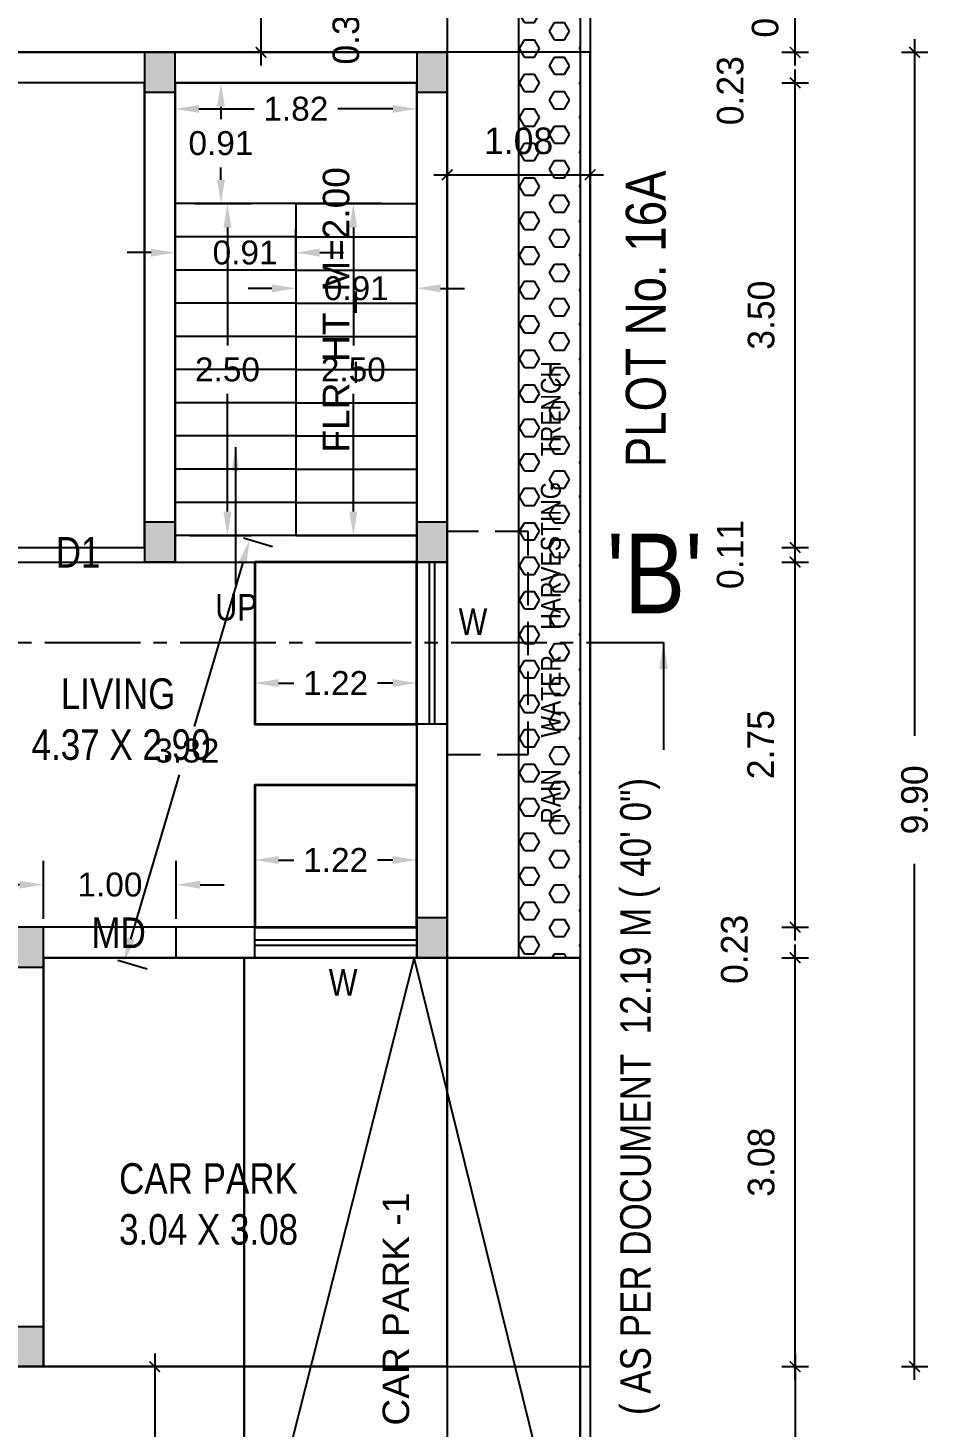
# Model space of a CAD drawing. Header units: metres. Extents: x 165 to 271, y 67 to 122.
# Drawn here: x 173.7 to 180.5, y 88.85 to 99.39 of the extents above; entities that cross this region are included whole.
import ezdxf

# ---------------------------------------------------------------- set-up
doc = ezdxf.new("R2010")
doc.units = ezdxf.units.M
doc.header["$MEASUREMENT"] = 0
for name, pattern in [('ACAD_ISO02W100', [15, 12, -3]), ('ACAD_ISO04W100', [30, 24, -3, 0, -3]), ('DASHED2', [0.375, 0.25, -0.125])]:
    doc.linetypes.add(name, pattern=pattern)
for name, color, linetype, lineweight in [('AS_AT_SITE', 6, 'Continuous', 0), ('BLK_1_FLR_0_ROOM_2_LIGHT_VENTILATION_1', 1, 'Continuous', 35), ('BLK_1_FLR_0_ROOM_2_LIGHT_VENTILATION_2', 1, 'Continuous', 35), ('BLK_1_FLR_0_STAIR_1_FLIGHT_1', 7, 'Continuous', 0), ('BLK_1_FLR_0_STAIR_1_FLIGHT_2', 7, 'Continuous', 0), ('BLK_1_FLR_0_STAIR_1_LANDING_1', 7, 'Continuous', 0), ('BLK_1_LVL_0_BLDG_FOOT_PRINT', 1, 'Continuous', 5), ('DIST_EXIT', 7, 'Continuous', 0), ('FMB_OR_PLR', 70, 'Continuous', 0), ('SUPER_IMPOSED', 5, 'Continuous', 0)]:
    doc.layers.add(name, color=color, linetype=linetype, lineweight=lineweight)
for name, color, linetype in [('BLK_1_FLR_0_BLT_UP_AREA', 1, 'Continuous'), ('BLK_1_FLR_0_EXIT_WIDTH_DOOR', 2, 'Continuous'), ('BLK_1_FLR_0_REGULAR_ROOM_1', 1, 'Continuous'), ('BLK_1_FLR_0_REGULAR_ROOM_2', 1, 'Continuous'), ('BLK_1_FLR_0_STAIR_1', 1, 'Continuous'), ('BLK_1_FLR_0_UNITFA_1', 234, 'Continuous'), ('BLK_1_LVL_0_FRONT_SETBACK', 2, 'Continuous'), ('BLK_1_LVL_0_REAR_SETBACK', 11, 'Continuous'), ('BLK_1_LVL_0_SIDE_SETBACK2', 102, 'Continuous'), ('CAR_PORCH', 5, 'Continuous'), ('PARKING_SLOT', 30, 'Continuous'), ('PEBBLE BED', 8, 'Continuous'), ('PLOT_BOUNDARY', 70, 'Continuous'), ('RWH', 7, 'Continuous'), ('WATER_TANK_CALCULATION', 150, 'Continuous')]:
    doc.layers.add(name, color=color, linetype=linetype)
doc.styles.add('bala', font='stylu.ttf')
doc.styles.add('PLOT$0$300', font='ARIALN.TTF')
doc.styles.get("Standard").update_dxf_attribs({"font": 'arial.ttf'})
doc.dimstyles.new('bala', dxfattribs={"dimtxt": 0.2, "dimasz": 0.08, "dimexe": 0.1, "dimexo": 0.3, "dimgap": 0.15, "dimtad": 1, "dimzin": 3, "dimdsep": 46, "dimtxsty": 'bala', "dimblk": 'ARCHTICK', "dimcen": 0.09, "dimdle": 0.1, "dimclrd": 256, "dimclre": 256, "dimclrt": 7, "dimadec": 0, "dimazin": 0, "dimtfac": 1, "dimtofl": 0, "dimtmove": 2, "dimatfit": 3, "dimldrblk": 'ARCHTICK', "dimfxl": 1, "dimtolj": 1, "dimtzin": 0, "dimarcsym": 0})
doc.dimstyles.get("Standard").update_dxf_attribs({"dimtxt": 0.18, "dimasz": 0.18, "dimexe": 0.18, "dimexo": 0.0625, "dimgap": 0.09, "dimtad": 0, "dimtih": 1, "dimtoh": 1, "dimzin": 0, "dimdsep": 46, "dimtxsty": 'Standard', "dimcen": 0.09, "dimadec": 0, "dimazin": 0, "dimtfac": 1, "dimtofl": 0, "dimtmove": 0, "dimatfit": 3, "dimfxl": 1, "dimtolj": 1, "dimtzin": 0, "dimarcsym": 0})

# ---------------------------------------------------------------- blocks, each defined once
blk = doc.blocks.new('_ArchTick')
at = {"color": 0, "linetype": 'ByBlock', "const_width": 0.15}
blk.add_lwpolyline([(-0.5, -0.5), (0.5, 0.5)], dxfattribs=at)
blk = doc.blocks.new('*D3')
at = {"lineweight": -2}
for p, q in [((176.753, 98.28), (178.029, 98.28)), ((176.853, 98.28), (176.853, 98.18)), ((177.929, 98.28), (177.929, 98.18))]:
    blk.add_line(p, q, dxfattribs=at)
at = {"layer": 'Defpoints', "color": 0}
for p in [(176.853, 98.345), (177.929, 98.345), (177.929, 98.28)]:
    blk.add_point(p, dxfattribs=at)
at = {"lineweight": -2, "xscale": 0.08, "yscale": 0.08, "zscale": 0.08, "rotation": 180}
blk.add_blockref('_ArchTick', (176.853, 98.28), dxfattribs=at)
at = {"lineweight": -2, "xscale": 0.08, "yscale": 0.08, "zscale": 0.08}
blk.add_blockref('_ArchTick', (177.929, 98.28), dxfattribs=at)
at = {"color": 7, "insert": (177.391, 98.534), "char_height": 0.2, "attachment_point": 5, "style": 'bala'}
blk.add_mtext('\\A1;1.08', dxfattribs=at)
blk = doc.blocks.new('*D4')
at = {"lineweight": -2}
for p, q in [((175.451, 99.102), (175.451, 99.637)), ((175.451, 99.537), (175.551, 99.537)), ((175.451, 99.202), (175.551, 99.202))]:
    blk.add_line(p, q, dxfattribs=at)
at = {"layer": 'Defpoints', "color": 0}
for p in [(175.409, 99.537), (175.451, 99.537), (175.409, 99.202)]:
    blk.add_point(p, dxfattribs=at)
at = {"lineweight": -2, "xscale": 0.08, "yscale": 0.08, "zscale": 0.08}
for p, rotation in [((175.451, 99.537), 90), ((175.451, 99.202), 270)]:
    blk.add_blockref('_ArchTick', p, dxfattribs=dict(at, rotation=rotation))
at = {"color": 7, "insert": (176.091, 99.37), "char_height": 0.2, "attachment_point": 5, "rotation": 90, "style": 'bala'}
blk.add_mtext('\\A1;0.34', dxfattribs=at)
blk = doc.blocks.new('*D6')
at = {"lineweight": -2}
for p, q in [((174.65, 89.402), (174.65, 87.222)), ((174.715, 89.302), (174.55, 89.302)), ((174.715, 87.322), (174.55, 87.322))]:
    blk.add_line(p, q, dxfattribs=at)
at = {"layer": 'Defpoints', "color": 0}
for p in [(175.015, 89.302), (174.65, 87.322), (175.015, 87.322)]:
    blk.add_point(p, dxfattribs=at)
at = {"lineweight": -2, "xscale": 0.08, "yscale": 0.08, "zscale": 0.08}
for p, rotation in [((174.65, 89.302), 90), ((174.65, 87.322), 270)]:
    blk.add_blockref('_ArchTick', p, dxfattribs=dict(at, rotation=rotation))
at = {"color": 7, "insert": (174.396, 88.312), "char_height": 0.2, "attachment_point": 5, "rotation": 90, "style": 'bala'}
blk.add_mtext('\\A1;1.98', dxfattribs=at)
blk = doc.blocks.new('*D34')
at = {"linetype": 'Continuous', "lineweight": -2, "ltscale": 0.05}
for p, q in [((179.473, 89.202), (179.473, 92.482)), ((179.373, 89.302), (179.573, 89.302))]:
    blk.add_line(p, q, dxfattribs=at)
at = {"lineweight": -2, "ltscale": 0.05}
blk.add_line((179.373, 92.382), (179.573, 92.382), dxfattribs=at)
at = {"layer": 'Defpoints', "color": 0, "ltscale": 0.05}
for p in [(177.853, 92.382), (179.473, 92.382), (177.853, 89.302)]:
    blk.add_point(p, dxfattribs=at)
at = {"lineweight": -2, "ltscale": 0.05, "xscale": 0.08, "yscale": 0.08, "zscale": 0.08}
for p, rotation in [((179.473, 92.382), 90), ((179.473, 89.302), 270)]:
    blk.add_blockref('_ArchTick', p, dxfattribs=dict(at, rotation=rotation))
at = {"color": 7, "ltscale": 0.05, "insert": (179.218, 90.842), "char_height": 0.2, "attachment_point": 5, "rotation": 90, "style": 'bala'}
blk.add_mtext('\\A1;3.08', dxfattribs=at)
blk = doc.blocks.new('*D35')
at = {"lineweight": -2, "ltscale": 0.05}
blk.add_line((179.373, 92.612), (179.573, 92.612), dxfattribs=at)
at = {"linetype": 'Continuous', "lineweight": -2, "ltscale": 0.05}
blk.add_line((179.373, 92.382), (179.573, 92.382), dxfattribs=at)
at = {"layer": 'Defpoints', "color": 0, "ltscale": 0.05}
for p in [(177.853, 92.612), (179.473, 92.612), (177.853, 92.382)]:
    blk.add_point(p, dxfattribs=at)
at = {"color": 7, "ltscale": 0.05, "insert": (179.016, 92.445), "char_height": 0.2, "attachment_point": 5, "rotation": 90, "style": 'bala'}
blk.add_mtext('\\A1;0.23', dxfattribs=at)
blk = doc.blocks.new('*D36')
at = {"linetype": 'Continuous', "lineweight": -2, "ltscale": 0.05}
for p, q in [((179.473, 92.512), (179.473, 95.462)), ((179.373, 92.612), (179.573, 92.612))]:
    blk.add_line(p, q, dxfattribs=at)
at = {"lineweight": -2, "ltscale": 0.05}
blk.add_line((179.373, 95.362), (179.573, 95.362), dxfattribs=at)
at = {"layer": 'Defpoints', "color": 0, "ltscale": 0.05}
for p in [(177.853, 95.362), (179.473, 95.362), (177.853, 92.612)]:
    blk.add_point(p, dxfattribs=at)
at = {"lineweight": -2, "ltscale": 0.05, "xscale": 0.08, "yscale": 0.08, "zscale": 0.08}
for p, rotation in [((179.473, 95.362), 90), ((179.473, 92.612), 270)]:
    blk.add_blockref('_ArchTick', p, dxfattribs=dict(at, rotation=rotation))
at = {"color": 7, "ltscale": 0.05, "insert": (179.215, 93.987), "char_height": 0.2, "attachment_point": 5, "rotation": 90, "style": 'bala'}
blk.add_mtext('\\A1;2.75', dxfattribs=at)
blk = doc.blocks.new('*D37')
at = {"linetype": 'Continuous', "lineweight": -2, "ltscale": 0.05}
for p, q in [((179.473, 95.372), (179.473, 99.072)), ((179.373, 95.472), (179.573, 95.472))]:
    blk.add_line(p, q, dxfattribs=at)
at = {"lineweight": -2, "ltscale": 0.05}
blk.add_line((179.373, 98.972), (179.573, 98.972), dxfattribs=at)
at = {"layer": 'Defpoints', "color": 0, "ltscale": 0.05}
for p in [(177.853, 98.972), (179.473, 98.972), (177.853, 95.472)]:
    blk.add_point(p, dxfattribs=at)
at = {"lineweight": -2, "ltscale": 0.05, "xscale": 0.08, "yscale": 0.08, "zscale": 0.08}
for p, rotation in [((179.473, 98.972), 90), ((179.473, 95.472), 270)]:
    blk.add_blockref('_ArchTick', p, dxfattribs=dict(at, rotation=rotation))
at = {"color": 7, "ltscale": 0.05, "insert": (179.218, 97.222), "char_height": 0.2, "attachment_point": 5, "rotation": 90, "style": 'bala'}
blk.add_mtext('\\A1;3.50', dxfattribs=at)
blk = doc.blocks.new('*D38')
at = {"lineweight": -2, "ltscale": 0.05}
blk.add_line((179.373, 99.202), (179.573, 99.202), dxfattribs=at)
at = {"linetype": 'Continuous', "lineweight": -2, "ltscale": 0.05}
blk.add_line((179.373, 98.972), (179.573, 98.972), dxfattribs=at)
at = {"layer": 'Defpoints', "color": 0, "ltscale": 0.05}
for p in [(177.853, 99.202), (179.473, 99.202), (177.853, 98.972)]:
    blk.add_point(p, dxfattribs=at)
at = {"color": 7, "ltscale": 0.05, "insert": (178.985, 98.913), "char_height": 0.2, "attachment_point": 5, "rotation": 90, "style": 'bala'}
blk.add_mtext('\\A1;0.23', dxfattribs=at)
blk = doc.blocks.new('*D39')
at = {"lineweight": -2}
for p, q in [((180.373, 99.302), (180.373, 94.054)), ((180.273, 99.202), (180.473, 99.202)), ((180.373, 89.202), (180.373, 93.089)), ((180.273, 89.302), (180.473, 89.302))]:
    blk.add_line(p, q, dxfattribs=at)
at = {"layer": 'Defpoints', "color": 0}
for p in [(177.853, 99.202), (180.373, 99.202), (177.853, 89.302)]:
    blk.add_point(p, dxfattribs=at)
at = {"lineweight": -2, "xscale": 0.08, "yscale": 0.08, "zscale": 0.08}
for p, rotation in [((180.373, 99.202), 90), ((180.373, 89.302), 270)]:
    blk.add_blockref('_ArchTick', p, dxfattribs=dict(at, rotation=rotation))
at = {"color": 7, "insert": (180.373, 93.571), "char_height": 0.2, "attachment_point": 5, "rotation": 90, "style": 'bala'}
blk.add_mtext('\\A1;9.90', dxfattribs=at)
blk = doc.blocks.new('*D40')
at = {"lineweight": -2, "ltscale": 0.05}
blk.add_line((179.373, 95.472), (179.573, 95.472), dxfattribs=at)
at = {"linetype": 'Continuous', "lineweight": -2, "ltscale": 0.05}
blk.add_line((179.373, 95.362), (179.573, 95.362), dxfattribs=at)
at = {"layer": 'Defpoints', "color": 0, "ltscale": 0.05}
for p in [(177.853, 95.472), (179.473, 95.472), (177.853, 95.362)]:
    blk.add_point(p, dxfattribs=at)
at = {"color": 7, "ltscale": 0.05, "insert": (178.985, 95.419), "char_height": 0.2, "attachment_point": 5, "rotation": 90, "style": 'bala'}
blk.add_mtext('\\A1;0.11', dxfattribs=at)
blk = doc.blocks.new('W X .23')
for p, q in [((-0.61, -0.23), (-0.61, 0)), ((-0.61, 0), (0.61, 0)), ((0.61, -0.23), (0.61, 0)), ((-0.61, -0.095), (0.61, -0.095)), ((-0.61, -0.135), (0.61, -0.135)), ((-0.61, -0.23), (0.61, -0.23))]:
    blk.add_line(p, q)
blk = doc.blocks.new('*D95')
at = {"lineweight": -2}
for p, q in [((179.473, 99.102), (179.473, 99.612)), ((179.373, 99.512), (179.573, 99.512)), ((179.373, 99.202), (179.573, 99.202))]:
    blk.add_line(p, q, dxfattribs=at)
at = {"layer": 'Defpoints', "color": 0}
for p in [(177.853, 99.512), (179.473, 99.512), (177.853, 99.202)]:
    blk.add_point(p, dxfattribs=at)
at = {"lineweight": -2, "xscale": 0.08, "yscale": 0.08, "zscale": 0.08}
for p, rotation in [((179.473, 99.512), 90), ((179.473, 99.202), 270)]:
    blk.add_blockref('_ArchTick', p, dxfattribs=dict(at, rotation=rotation))
at = {"color": 7, "insert": (179.248, 99.573), "char_height": 0.2, "attachment_point": 5, "rotation": 90, "style": 'bala'}
blk.add_mtext('\\A1;0.31', dxfattribs=at)
blk = doc.blocks.new('*D96')
at = {"lineweight": -2}
for p, q in [((179.473, 89.402), (179.473, 87.222)), ((179.373, 89.302), (179.573, 89.302)), ((179.373, 87.322), (179.573, 87.322))]:
    blk.add_line(p, q, dxfattribs=at)
at = {"layer": 'Defpoints', "color": 0}
for p in [(177.853, 89.302), (177.853, 87.322), (179.473, 87.322)]:
    blk.add_point(p, dxfattribs=at)
at = {"lineweight": -2, "xscale": 0.08, "yscale": 0.08, "zscale": 0.08}
for p, rotation in [((179.473, 89.302), 90), ((179.473, 87.322), 270)]:
    blk.add_blockref('_ArchTick', p, dxfattribs=dict(at, rotation=rotation))
at = {"color": 7, "insert": (179.219, 88.312), "char_height": 0.2, "attachment_point": 5, "rotation": 90, "style": 'bala'}
blk.add_mtext('\\A1;1.98', dxfattribs=at)
blk = doc.blocks.new('*D103')
at = {"layer": 'BLK_1_FLR_0_STAIR_1_LANDING_1', "color": 2, "lineweight": -2}
for p, q in [((175.034, 98.972), (175.329, 98.972)), ((175.149, 98.792), (175.149, 98.699)), ((175.149, 98.242), (175.149, 98.335)), ((176.361, 98.062), (174.969, 98.062))]:
    blk.add_line(p, q, dxfattribs=at)
at = {"layer": 'BLK_1_FLR_0_STAIR_1_LANDING_1', "color": 2}
for points in [[(175.119, 98.792), (175.179, 98.792), (175.149, 98.972)], [(175.119, 98.242), (175.179, 98.242), (175.149, 98.062)]]:
    blk.add_solid(points, dxfattribs=at)
at = {"layer": 'Defpoints', "color": 0}
for p in [(174.971, 98.972), (175.149, 98.972), (176.424, 98.062)]:
    blk.add_point(p, dxfattribs=at)
at = {"layer": 'BLK_1_FLR_0_STAIR_1_LANDING_1', "color": 2, "insert": (175.149, 98.517), "char_height": 0.18, "attachment_point": 5}
blk.add_mtext('\\A1;0.91', dxfattribs=at)
blk = doc.blocks.new('*D101')
at = {"layer": 'BLK_1_FLR_0_STAIR_1_FLIGHT_1', "color": 2, "lineweight": -2}
for p, q in [((174.803, 97.564), (174.803, 97.873)), ((175.713, 97.564), (175.713, 97.873)), ((174.623, 97.693), (174.443, 97.693)), ((175.893, 97.693), (176.073, 97.693))]:
    blk.add_line(p, q, dxfattribs=at)
at = {"layer": 'BLK_1_FLR_0_STAIR_1_FLIGHT_1', "color": 2}
for points in [[(174.623, 97.723), (174.623, 97.663), (174.803, 97.693)], [(175.893, 97.723), (175.893, 97.663), (175.713, 97.693)]]:
    blk.add_solid(points, dxfattribs=at)
at = {"layer": 'Defpoints', "color": 0}
for p in [(174.803, 97.693), (174.803, 97.501), (175.713, 97.501)]:
    blk.add_point(p, dxfattribs=at)
at = {"layer": 'BLK_1_FLR_0_STAIR_1_FLIGHT_1', "color": 2, "insert": (175.331, 97.693), "char_height": 0.18, "attachment_point": 5}
blk.add_mtext('\\A1;0.91', dxfattribs=at)
blk = doc.blocks.new('*D102')
at = {"layer": 'BLK_1_FLR_0_STAIR_1_FLIGHT_1', "color": 1, "lineweight": -2}
for p, q in [((174.951, 98.062), (175.378, 98.062)), ((175.198, 97.882), (175.198, 96.994)), ((175.198, 95.742), (175.198, 96.63)), ((174.914, 95.562), (175.378, 95.562))]:
    blk.add_line(p, q, dxfattribs=at)
at = {"layer": 'BLK_1_FLR_0_STAIR_1_FLIGHT_1', "color": 1}
for points in [[(175.168, 97.882), (175.228, 97.882), (175.198, 98.062)], [(175.168, 95.742), (175.228, 95.742), (175.198, 95.562)]]:
    blk.add_solid(points, dxfattribs=at)
at = {"layer": 'Defpoints', "color": 0}
for p in [(174.888, 98.062), (175.198, 98.062), (174.852, 95.562)]:
    blk.add_point(p, dxfattribs=at)
at = {"layer": 'BLK_1_FLR_0_STAIR_1_FLIGHT_1', "color": 1, "insert": (175.198, 96.812), "char_height": 0.18, "attachment_point": 5}
blk.add_mtext('\\A1;2.50', dxfattribs=at)
blk = doc.blocks.new('*D104')
at = {"layer": 'BLK_1_FLR_0_STAIR_1_LANDING_1', "color": 1, "lineweight": -2}
for p, q in [((174.803, 98.91), (174.803, 98.596)), ((176.623, 98.91), (176.623, 98.596)), ((174.983, 98.776), (175.399, 98.776)), ((176.443, 98.776), (176.028, 98.776))]:
    blk.add_line(p, q, dxfattribs=at)
at = {"layer": 'BLK_1_FLR_0_STAIR_1_LANDING_1', "color": 1}
for points in [[(174.983, 98.806), (174.983, 98.746), (174.803, 98.776)], [(176.443, 98.806), (176.443, 98.746), (176.623, 98.776)]]:
    blk.add_solid(points, dxfattribs=at)
at = {"layer": 'Defpoints', "color": 0}
for p in [(174.803, 98.972), (176.623, 98.972), (174.803, 98.776)]:
    blk.add_point(p, dxfattribs=at)
at = {"layer": 'BLK_1_FLR_0_STAIR_1_LANDING_1', "color": 1, "insert": (175.713, 98.776), "char_height": 0.18, "attachment_point": 5}
blk.add_mtext('\\A1;1.82', dxfattribs=at)
blk = doc.blocks.new('*D111')
at = {"layer": 'BLK_1_FLR_0_STAIR_1_FLIGHT_2', "color": 2, "lineweight": -2}
for p, q in [((175.713, 97.5), (175.713, 97.244)), ((176.623, 97.5), (176.623, 97.244)), ((175.533, 97.424), (175.353, 97.424)), ((176.803, 97.424), (176.983, 97.424))]:
    blk.add_line(p, q, dxfattribs=at)
at = {"layer": 'BLK_1_FLR_0_STAIR_1_FLIGHT_2', "color": 2}
for points in [[(175.533, 97.454), (175.533, 97.394), (175.713, 97.424)], [(176.803, 97.454), (176.803, 97.394), (176.623, 97.424)]]:
    blk.add_solid(points, dxfattribs=at)
at = {"layer": 'Defpoints', "color": 0}
for p in [(175.713, 97.562), (176.623, 97.562), (175.713, 97.424)]:
    blk.add_point(p, dxfattribs=at)
at = {"layer": 'BLK_1_FLR_0_STAIR_1_FLIGHT_2', "color": 2, "insert": (176.168, 97.424), "char_height": 0.18, "attachment_point": 5}
blk.add_mtext('\\A1;0.91', dxfattribs=at)
blk = doc.blocks.new('*D112')
at = {"layer": 'BLK_1_FLR_0_STAIR_1_FLIGHT_2', "color": 1, "lineweight": -2}
for p, q in [((176.216, 98.062), (175.966, 98.062)), ((176.146, 97.882), (176.146, 96.994)), ((176.146, 95.742), (176.146, 96.63)), ((176.216, 95.562), (175.966, 95.562))]:
    blk.add_line(p, q, dxfattribs=at)
at = {"layer": 'BLK_1_FLR_0_STAIR_1_FLIGHT_2', "color": 1}
for points in [[(176.116, 97.882), (176.176, 97.882), (176.146, 98.062)], [(176.116, 95.742), (176.176, 95.742), (176.146, 95.562)]]:
    blk.add_solid(points, dxfattribs=at)
at = {"layer": 'Defpoints', "color": 0}
for p in [(176.279, 98.062), (176.146, 95.562), (176.279, 95.562)]:
    blk.add_point(p, dxfattribs=at)
at = {"layer": 'BLK_1_FLR_0_STAIR_1_FLIGHT_2', "color": 1, "insert": (176.146, 96.812), "char_height": 0.18, "attachment_point": 5}
blk.add_mtext('\\A1;2.50', dxfattribs=at)
blk = doc.blocks.new('*D138')
at = {"layer": 'Defpoints', "color": 0}
for p in [(175.258, 95.562), (174.313, 92.382), (174.42, 92.351)]:
    blk.add_point(p, dxfattribs=at)
at = {"layer": 'DIST_EXIT', "color": 7, "lineweight": -2}
for p, q in [((175.318, 95.544), (175.538, 95.479)), ((175.314, 95.358), (174.947, 94.123)), ((174.471, 92.523), (174.838, 93.759)), ((174.373, 92.364), (174.593, 92.299))]:
    blk.add_line(p, q, dxfattribs=at)
at = {"layer": 'DIST_EXIT', "color": 7}
for points in [[(175.285, 95.367), (175.342, 95.35), (175.365, 95.531)], [(174.442, 92.532), (174.5, 92.515), (174.42, 92.351)]]:
    blk.add_solid(points, dxfattribs=at)
at = {"layer": 'DIST_EXIT', "color": 7, "insert": (174.892, 93.941), "char_height": 0.18, "attachment_point": 5}
blk.add_mtext('\\A1;3.32', dxfattribs=at)
blk = doc.blocks.new('*D139')
at = {"layer": 'BLK_1_FLR_0_EXIT_WIDTH_DOOR', "color": 2, "lineweight": -2}
for p, q in [((173.813, 92.675), (173.813, 93.112)), ((174.813, 92.675), (174.813, 93.112)), ((173.633, 92.932), (173.453, 92.932)), ((174.993, 92.932), (175.173, 92.932))]:
    blk.add_line(p, q, dxfattribs=at)
at = {"layer": 'BLK_1_FLR_0_EXIT_WIDTH_DOOR', "color": 2}
for points in [[(173.633, 92.962), (173.633, 92.902), (173.813, 92.932)], [(174.993, 92.962), (174.993, 92.902), (174.813, 92.932)]]:
    blk.add_solid(points, dxfattribs=at)
at = {"layer": 'Defpoints', "color": 0}
for p in [(174.813, 92.932), (173.813, 92.612), (174.813, 92.612)]:
    blk.add_point(p, dxfattribs=at)
at = {"layer": 'BLK_1_FLR_0_EXIT_WIDTH_DOOR', "color": 2, "insert": (174.313, 92.932), "char_height": 0.18, "attachment_point": 5}
blk.add_mtext('\\A1;1.00', dxfattribs=at)
blk = doc.blocks.new('*D142')
at = {"layer": 'BLK_1_FLR_0_ROOM_2_LIGHT_VENTILATION_2', "color": 232, "lineweight": -2}
for p, q in [((175.403, 94.205), (175.403, 94.631)), ((176.623, 94.205), (176.623, 94.631)), ((175.583, 94.451), (175.699, 94.451)), ((176.443, 94.451), (176.328, 94.451))]:
    blk.add_line(p, q, dxfattribs=at)
at = {"layer": 'BLK_1_FLR_0_ROOM_2_LIGHT_VENTILATION_2', "color": 232}
for points in [[(175.583, 94.481), (175.583, 94.421), (175.403, 94.451)], [(176.443, 94.481), (176.443, 94.421), (176.623, 94.451)]]:
    blk.add_solid(points, dxfattribs=at)
at = {"layer": 'Defpoints', "color": 0}
for p in [(176.623, 94.451), (175.403, 94.142), (176.623, 94.142)]:
    blk.add_point(p, dxfattribs=at)
at = {"layer": 'BLK_1_FLR_0_ROOM_2_LIGHT_VENTILATION_2', "color": 232, "insert": (176.013, 94.451), "char_height": 0.18, "attachment_point": 5}
blk.add_mtext('\\A1;1.22', dxfattribs=at)
blk = doc.blocks.new('*D143')
at = {"layer": 'BLK_1_FLR_0_ROOM_2_LIGHT_VENTILATION_1', "color": 232, "lineweight": -2}
for p, q in [((175.403, 93.62), (175.403, 92.938)), ((176.623, 93.62), (176.623, 92.938)), ((175.583, 93.118), (175.699, 93.118)), ((176.443, 93.118), (176.328, 93.118))]:
    blk.add_line(p, q, dxfattribs=at)
at = {"layer": 'BLK_1_FLR_0_ROOM_2_LIGHT_VENTILATION_1', "color": 232}
for points in [[(175.583, 93.148), (175.583, 93.088), (175.403, 93.118)], [(176.443, 93.148), (176.443, 93.088), (176.623, 93.118)]]:
    blk.add_solid(points, dxfattribs=at)
at = {"layer": 'Defpoints', "color": 0}
for p in [(175.403, 93.682), (176.623, 93.682), (176.623, 93.118)]:
    blk.add_point(p, dxfattribs=at)
at = {"layer": 'BLK_1_FLR_0_ROOM_2_LIGHT_VENTILATION_1', "color": 232, "insert": (176.013, 93.118), "char_height": 0.18, "attachment_point": 5}
blk.add_mtext('\\A1;1.22', dxfattribs=at)

msp = doc.modelspace()

# ---------------------------------------------------------------- hatches: boundary and pattern name
h = msp.add_hatch()
h.set_pattern_fill('DOTS', color=1, scale=0.5, style=0)
h.paths.add_polyline_path([(170.923, 89.602), (170.693, 89.602), (170.693, 89.302), (170.923, 89.302)])
h.paths.add_polyline_path([(173.813, 89.602), (173.583, 89.602), (173.583, 89.302), (173.813, 89.302)])
h.paths.add_polyline_path([(173.813, 87.622), (173.583, 87.622), (173.583, 87.322), (173.813, 87.322)])
h.paths.add_polyline_path([(177.853, 87.622), (177.623, 87.622), (177.623, 87.322), (177.853, 87.322)])
h.paths.add_polyline_path([(173.813, 92.612), (173.583, 92.612), (173.583, 92.312), (173.813, 92.312)])
h.paths.add_polyline_path([(170.923, 92.802), (170.693, 92.802), (170.693, 92.502), (170.923, 92.502)])
h.paths.add_polyline_path([(176.853, 92.682), (176.623, 92.682), (176.623, 92.382), (176.853, 92.382)])
h.paths.add_polyline_path([(170.923, 95.662), (170.693, 95.662), (170.693, 95.362), (170.923, 95.362)])
h.paths.add_polyline_path([(174.803, 95.662), (174.573, 95.662), (174.573, 95.362), (174.803, 95.362)])
h.paths.add_polyline_path([(176.853, 95.662), (176.623, 95.662), (176.623, 95.362), (176.853, 95.362)])
h.paths.add_polyline_path([(176.853, 99.202), (176.623, 99.202), (176.623, 98.902), (176.853, 98.902)])
h.paths.add_polyline_path([(174.803, 99.202), (174.573, 99.202), (174.573, 98.902), (174.803, 98.902)])
h.paths.add_polyline_path([(170.923, 99.202), (170.693, 99.202), (170.693, 98.902), (170.923, 98.902)])
at = {"layer": 'PEBBLE BED'}
h = msp.add_hatch(dxfattribs=at)
h.set_pattern_fill('HEX', color=256, scale=0.6, style=0)
h.set_pattern_definition([(0, (-50.03959, -15.79866), (0, 0.12990381), [0.075, -0.15]), (120, (-50.03959, -15.79866), (-0.1125, -0.064951905), [0.075, -0.15]), (60, (-49.96459, -15.79866), (-0.1125, 0.064951905), [0.075, -0.15])])
h.paths.add_polyline_path([(177.393, 92.382), (177.853, 92.382), (177.853, 99.512), (177.393, 99.512)])

# ---------------------------------------------------------------- linework, layer by layer
for p, q in [((176.853, 99.202), (170.693, 99.202)), ((176.853, 92.502), (176.853, 99.202)), ((174.573, 98.972), (170.923, 98.972)), ((174.573, 98.972), (174.573, 95.362)), ((176.623, 98.972), (174.803, 98.972)), ((174.803, 98.972), (174.803, 95.362)), ((176.623, 92.382), (176.623, 98.972)), ((175.713, 98.062), (174.803, 98.062)), ((175.713, 98.062), (175.713, 95.562)), ((175.713, 98.062), (176.623, 98.062)), ((175.713, 97.812), (174.803, 97.812)), ((175.713, 97.812), (176.623, 97.812)), ((175.713, 97.562), (174.803, 97.562)), ((175.713, 97.562), (176.623, 97.562)), ((175.713, 97.312), (174.803, 97.312)), ((175.713, 97.312), (176.623, 97.312)), ((175.713, 97.062), (174.803, 97.062)), ((175.713, 97.062), (176.623, 97.062)), ((175.713, 96.812), (174.803, 96.812)), ((175.713, 96.812), (176.623, 96.812)), ((175.713, 96.562), (174.803, 96.562)), ((175.713, 96.562), (176.623, 96.562)), ((175.713, 96.312), (174.803, 96.312)), ((175.713, 96.312), (176.623, 96.312)), ((175.713, 96.062), (174.803, 96.062)), ((175.713, 96.062), (176.623, 96.062)), ((175.713, 95.812), (174.803, 95.812)), ((175.713, 95.812), (176.623, 95.812)), ((175.713, 95.562), (174.803, 95.562)), ((175.713, 95.562), (176.623, 95.562)), ((174.803, 95.362), (174.573, 95.362)), ((175.623, 92.612), (173.583, 92.612)), ((174.813, 92.382), (174.813, 92.612)), ((176.853, 89.302), (176.853, 92.502)), ((173.813, 92.382), (173.813, 89.302)), ((174.813, 92.382), (173.813, 92.382)), ((174.813, 92.382), (176.623, 92.382)), ((176.853, 92.382), (176.623, 92.382)), ((170.693, 89.302), (173.813, 89.302)), ((173.813, 89.302), (176.853, 89.302))]:
    msp.add_line(p, q)
at = {"linetype": 'ACAD_ISO04W100', "ltscale": 0.03}
msp.add_line((169.742, 94.757), (178.482, 94.757), dxfattribs=at)
msp.add_lwpolyline([(170.233, 99.512), (177.853, 99.512), (177.853, 87.322), (170.233, 87.322)], close=True)
at = {"color": 1}
for points in [[(174.803, 99.202), (174.573, 99.202), (174.573, 98.902), (174.803, 98.902)], [(176.853, 99.202), (176.623, 99.202), (176.623, 98.902), (176.853, 98.902)], [(174.803, 95.662), (174.573, 95.662), (174.573, 95.362), (174.803, 95.362)], [(176.853, 95.662), (176.623, 95.662), (176.623, 95.362), (176.853, 95.362)], [(176.853, 92.682), (176.623, 92.682), (176.623, 92.382), (176.853, 92.382)], [(173.813, 92.612), (173.583, 92.612), (173.583, 92.312), (173.813, 92.312)], [(173.813, 89.602), (173.583, 89.602), (173.583, 89.302), (173.813, 89.302)]]:
    msp.add_lwpolyline(points, close=True, dxfattribs=at)
at = {"linetype": 'DASHED2'}
msp.add_lwpolyline([(176.853, 93.912), (177.463, 93.912), (177.463, 95.592), (176.853, 95.592)], dxfattribs=at)
at = {"color": 7}
msp.add_lwpolyline([(177.853, 87.322), (177.853, 92.382), (175.323, 92.382), (175.323, 87.322), (177.853, 87.322), (176.603, 92.382), (175.323, 87.322)], dxfattribs=at)
at = {"layer": 'AS_AT_SITE', "color": 6}
msp.add_lwpolyline([(170.233, 99.512), (177.853, 99.512), (177.853, 87.322), (170.233, 87.322)], close=True, dxfattribs=at)
at = {"layer": 'BLK_1_FLR_0_BLT_UP_AREA', "color": 1}
msp.add_lwpolyline([(170.693, 99.202), (176.853, 99.202), (176.853, 89.302), (170.693, 89.302)], close=True, dxfattribs=at)
at = {"layer": 'BLK_1_FLR_0_REGULAR_ROOM_1', "color": 1}
msp.add_lwpolyline([(174.573, 98.972), (170.923, 98.972), (170.923, 95.472), (174.573, 95.472)], close=True, dxfattribs=at)
at = {"layer": 'BLK_1_FLR_0_REGULAR_ROOM_2', "color": 1}
msp.add_lwpolyline([(172.253, 95.362), (176.623, 95.362), (176.623, 92.612), (172.253, 92.612)], close=True, dxfattribs=at)
at = {"layer": 'BLK_1_FLR_0_ROOM_2_LIGHT_VENTILATION_1', "color": 1}
msp.add_lwpolyline([(176.623, 93.682), (175.403, 93.682), (175.403, 92.612), (176.623, 92.612)], close=True, dxfattribs=at)
at = {"layer": 'BLK_1_FLR_0_ROOM_2_LIGHT_VENTILATION_2', "color": 1}
msp.add_lwpolyline([(176.623, 95.362), (175.403, 95.362), (175.403, 94.142), (176.623, 94.142)], close=True, dxfattribs=at)
at = {"layer": 'BLK_1_FLR_0_STAIR_1', "color": 1}
msp.add_lwpolyline([(176.623, 95.562), (174.803, 95.562), (174.803, 98.972), (176.623, 98.972)], close=True, dxfattribs=at)
at = {"layer": 'BLK_1_FLR_0_STAIR_1_FLIGHT_1'}
for p, q in [((175.713, 98.062), (174.803, 98.062)), ((175.713, 97.812), (174.803, 97.812)), ((175.713, 97.562), (174.803, 97.562)), ((175.713, 97.312), (174.803, 97.312)), ((175.713, 97.062), (174.803, 97.062)), ((175.713, 96.812), (174.803, 96.812)), ((175.713, 96.562), (174.803, 96.562)), ((175.713, 96.312), (174.803, 96.312)), ((175.713, 96.062), (174.803, 96.062)), ((175.713, 95.812), (174.803, 95.812)), ((175.713, 95.562), (174.803, 95.562))]:
    msp.add_line(p, q, dxfattribs=at)
msp.add_lwpolyline([(175.713, 98.062), (174.803, 98.062), (174.803, 95.562), (175.713, 95.562)], close=True, dxfattribs=at)
at = {"layer": 'BLK_1_FLR_0_STAIR_1_FLIGHT_2', "linetype": 'ACAD_ISO02W100'}
for p, q in [((176.623, 98.062), (175.713, 98.062)), ((176.623, 97.812), (175.713, 97.812)), ((176.623, 97.562), (175.713, 97.562)), ((176.623, 97.312), (175.713, 97.312)), ((176.623, 97.062), (175.713, 97.062)), ((176.623, 96.812), (175.713, 96.812)), ((176.623, 96.562), (175.713, 96.562)), ((176.623, 96.312), (175.713, 96.312)), ((176.623, 96.062), (175.713, 96.062)), ((176.623, 95.812), (175.713, 95.812)), ((176.623, 95.562), (175.713, 95.562))]:
    msp.add_line(p, q, dxfattribs=at)
at = {"layer": 'BLK_1_FLR_0_STAIR_1_FLIGHT_2'}
msp.add_lwpolyline([(175.713, 95.562), (175.713, 98.062), (176.623, 98.062), (176.623, 95.562)], close=True, dxfattribs=at)
at = {"layer": 'BLK_1_FLR_0_STAIR_1_LANDING_1'}
msp.add_lwpolyline([(176.623, 98.972), (174.803, 98.972), (174.803, 98.062), (176.623, 98.062)], close=True, dxfattribs=at)
at = {"layer": 'BLK_1_FLR_0_UNITFA_1'}
msp.add_lwpolyline([(170.693, 99.202), (176.853, 99.202), (176.853, 99.202), (176.853, 99.202), (176.853, 92.382), (173.813, 92.382), (173.813, 89.302), (170.693, 89.302)], close=True, dxfattribs=at)
at = {"layer": 'BLK_1_LVL_0_BLDG_FOOT_PRINT', "color": 1}
msp.add_lwpolyline([(170.693, 99.202), (176.853, 99.202), (176.853, 89.302), (170.693, 89.302)], close=True, dxfattribs=at)
at = {"layer": 'BLK_1_LVL_0_FRONT_SETBACK', "color": 2}
msp.add_lwpolyline([(170.693, 89.302), (176.853, 89.302), (176.853, 87.322), (170.693, 87.322)], close=True, dxfattribs=at)
at = {"layer": 'BLK_1_LVL_0_REAR_SETBACK', "color": 11}
msp.add_lwpolyline([(170.693, 99.537), (176.853, 99.537), (176.853, 99.202), (170.693, 99.202)], close=True, dxfattribs=at)
at = {"layer": 'BLK_1_LVL_0_SIDE_SETBACK2', "color": 102}
msp.add_lwpolyline([(177.929, 99.202), (176.853, 99.202), (176.853, 89.302), (177.929, 89.302)], close=True, dxfattribs=at)
at = {"layer": 'CAR_PORCH', "color": 5}
msp.add_lwpolyline([(173.813, 92.382), (176.853, 92.382), (176.853, 89.302), (173.813, 89.302)], close=True, dxfattribs=at)
at = {"layer": 'FMB_OR_PLR', "color": 70}
msp.add_lwpolyline([(170.233, 99.537), (177.929, 99.537), (177.929, 87.322), (170.233, 87.322)], close=True, dxfattribs=at)
at = {"layer": 'PARKING_SLOT', "color": 30}
msp.add_lwpolyline([(177.853, 87.322), (175.323, 87.322), (175.323, 92.382), (177.853, 92.382)], close=True, dxfattribs=at)
at = {"layer": 'PLOT_BOUNDARY', "color": 70}
msp.add_lwpolyline([(170.233, 99.537), (177.929, 99.537), (177.929, 87.322), (170.233, 87.322)], close=True, dxfattribs=at)
at = {"layer": 'RWH', "color": 130}
msp.add_lwpolyline([(177.853, 92.382), (177.393, 92.382), (177.393, 99.512), (177.853, 99.512), (177.853, 92.382)], dxfattribs=at)
at = {"layer": 'SUPER_IMPOSED', "color": 5}
msp.add_lwpolyline([(170.233, 99.512), (177.853, 99.512), (177.853, 87.322), (170.233, 87.322)], close=True, dxfattribs=at)
at = {"layer": 'WATER_TANK_CALCULATION', "color": 5, "linetype": 'ByBlock'}
msp.add_lwpolyline([(177.393, 99.512), (177.853, 99.512), (177.853, 92.382), (177.393, 92.382)], close=True, dxfattribs=at)

# ---------------------------------------------------------------- block references
at = {"xscale": -1, "rotation": 90}
msp.add_blockref('W X .23', (176.623, 94.752), dxfattribs=at)
msp.add_blockref('W X .23', (176.013, 92.612))

# ---------------------------------------------------------------- texts
at = {"style": 'PLOT$0$300'}
for s, height, p in [('PLOT No. 16A', 0.3, (178.498, 96.077)), ('RAIN     WATER    HARVESTING    TRENCH', 0.15, (177.708, 93.392)), ('( AS PER DOCUMENT  12.19 M ( 40\' 0") ', 0.23, (178.386, 88.937))]:
    msp.add_text(s, height=height, rotation=90, dxfattribs=at).set_placement(p)
for s, height, p in [('D1', 0.23, (173.905, 95.321)), ("'B'", 0.6, (178.054, 94.976)), ('UP', 0.2, (175.106, 94.922)), ('W', 0.2, (176.939, 94.814)), ('MD', 0.23, (174.174, 92.455)), ('W', 0.2, (175.961, 92.096))]:
    msp.add_text(s, height=height, dxfattribs=at).set_placement(p)
at = {"char_height": 0.23, "width": 2.02131, "attachment_point": 1, "style": 'PLOT$0$300'}
for s, insert in [('      LIVING\\P   4.37 X 2.90', (173.503, 94.486)), ('CAR PARK   3.04 X 3.08', (174.382, 90.834))]:
    msp.add_mtext(s, dxfattribs=dict(at, insert=insert))
at = {"insert": (176.366, 88.858), "char_height": 0.2, "width": 2.40091, "attachment_point": 1, "rotation": 90}
msp.add_mtext('CAR PARK -1', dxfattribs=at)
at = {"layer": 'BLK_1_FLR_0_STAIR_1', "linetype": 'Continuous', "insert": (175.916, 97.262), "char_height": 0.2, "width": 3.05396, "attachment_point": 2, "rotation": 90}
msp.add_mtext('{\\C1;FLR_HT_M=2.00}', dxfattribs=at)

# ---------------------------------------------------------------- dimensions: what is measured, and where the dimension line sits
for base, p1, p2, picture, middle in [((179.473, 99.512), (177.853, 99.202), (177.853, 99.512), '*D95', (179.248, 99.573)), ((180.373, 99.202), (177.853, 89.302), (177.853, 99.202), '*D39', (180.373, 93.571))]:
    dim = msp.add_linear_dim(base=base, p1=p1, p2=p2, angle=90, dimstyle='bala')
    dim.commit()
    dim.dimension.update_dxf_attribs({"geometry": picture, "text_midpoint": middle, "dimtype": 160})
for base, p1, p2, picture, middle in [((175.450814344, 99.537294899), (175.409190131, 99.202294899), (175.409190131, 99.537294899), '*D4', (176.091407316, 99.369794899)), ((174.65, 87.322), (175.015, 89.302), (175.015, 87.322), '*D6', (174.396, 88.312)), ((179.473, 87.322), (177.853, 89.302), (177.853, 87.322), '*D96', (179.219, 88.312))]:
    dim = msp.add_linear_dim(base=base, p1=p1, p2=p2, angle=90, dimstyle='bala')
    dim.commit()
    dim.dimension.update_dxf_attribs({"geometry": picture, "text_midpoint": middle})
at = {"ltscale": 0.05}
for base, p1, p2, picture, middle in [((179.473, 99.202), (177.853, 98.972), (177.853, 99.202), '*D38', (178.985, 98.913)), ((179.473, 95.472), (177.853, 95.362), (177.853, 95.472), '*D40', (178.985, 95.419)), ((179.473, 92.612), (177.853, 92.382), (177.853, 92.612), '*D35', (179.016, 92.445))]:
    dim = msp.add_linear_dim(base=base, p1=p1, p2=p2, angle=90, dimstyle='bala', override={"dimarcsym": 1}, dxfattribs=at)
    dim.commit()
    dim.dimension.update_dxf_attribs({"geometry": picture, "text_midpoint": middle, "dimtype": 160})
for base, p1, p2, picture, middle in [((179.473, 98.972), (177.853, 95.472), (177.853, 98.972), '*D37', (179.218, 97.222)), ((179.473, 95.362), (177.853, 92.612), (177.853, 95.362), '*D36', (179.215, 93.987)), ((179.473, 92.382), (177.853, 89.302), (177.853, 92.382), '*D34', (179.218, 90.842))]:
    dim = msp.add_linear_dim(base=base, p1=p1, p2=p2, angle=90, dimstyle='bala', override={"dimarcsym": 1}, dxfattribs=at)
    dim.commit()
    dim.dimension.update_dxf_attribs({"geometry": picture, "text_midpoint": middle})
dim = msp.add_linear_dim(base=(177.929, 98.28), p1=(176.853, 98.345), p2=(177.929, 98.345), dimstyle='bala')
dim.commit()
dim.dimension.update_dxf_attribs({"geometry": '*D3', "text_midpoint": (177.391, 98.534)})
at = {"layer": 'BLK_1_FLR_0_EXIT_WIDTH_DOOR', "color": 2}
dim = msp.add_linear_dim(base=(174.813, 92.932), p1=(173.813, 92.612), p2=(174.813, 92.612), dimstyle='Standard', override={"dimclrd": 2, "dimclre": 2, "dimclrt": 2}, dxfattribs=at)
dim.commit()
dim.dimension.update_dxf_attribs({"geometry": '*D139', "text_midpoint": (174.313, 92.932)})
at = {"layer": 'BLK_1_FLR_0_ROOM_2_LIGHT_VENTILATION_1', "color": 232}
dim = msp.add_linear_dim(base=(176.623, 93.118), p1=(175.403, 93.682), p2=(176.623, 93.682), dimstyle='Standard', override={"dimclrd": 232, "dimclre": 232, "dimclrt": 232}, dxfattribs=at)
dim.commit()
dim.dimension.update_dxf_attribs({"geometry": '*D143', "text_midpoint": (176.013, 93.118)})
at = {"layer": 'BLK_1_FLR_0_ROOM_2_LIGHT_VENTILATION_2', "color": 232}
dim = msp.add_linear_dim(base=(176.623, 94.451), p1=(175.403, 94.142), p2=(176.623, 94.142), dimstyle='Standard', override={"dimclrd": 232, "dimclre": 232, "dimclrt": 232}, dxfattribs=at)
dim.commit()
dim.dimension.update_dxf_attribs({"geometry": '*D142', "text_midpoint": (176.013, 94.451)})
at = {"layer": 'BLK_1_FLR_0_STAIR_1_FLIGHT_1', "color": 1}
dim = msp.add_linear_dim(base=(175.198, 98.062), p1=(174.852, 95.562), p2=(174.888, 98.062), angle=90, dimstyle='Standard', override={"dimclrd": 1, "dimclre": 1, "dimclrt": 1}, dxfattribs=at)
dim.commit()
dim.dimension.update_dxf_attribs({"geometry": '*D102', "text_midpoint": (175.198, 96.812)})
at = {"layer": 'BLK_1_FLR_0_STAIR_1_FLIGHT_1', "color": 2}
dim = msp.add_linear_dim(base=(174.803, 97.693), p1=(175.713, 97.501), p2=(174.803, 97.501), angle=180, dimstyle='Standard', override={"dimclrd": 2, "dimclre": 2, "dimclrt": 2}, dxfattribs=at)
dim.commit()
dim.dimension.update_dxf_attribs({"geometry": '*D101', "text_midpoint": (175.331, 97.693), "dimtype": 160})
at = {"layer": 'BLK_1_FLR_0_STAIR_1_FLIGHT_2', "color": 1}
dim = msp.add_aligned_dim(p1=(176.279, 98.062), p2=(176.279, 95.562), distance=-0.133, dimstyle='Standard', override={"dimclrd": 1, "dimclre": 1, "dimclrt": 1}, dxfattribs=at)
dim.commit()
dim.dimension.update_dxf_attribs({"geometry": '*D112', "text_midpoint": (176.146, 96.812)})
at = {"layer": 'BLK_1_FLR_0_STAIR_1_FLIGHT_2', "color": 2}
dim = msp.add_linear_dim(base=(175.713, 97.424), p1=(176.623, 97.562), p2=(175.713, 97.562), angle=180, dimstyle='Standard', override={"dimclrd": 2, "dimclre": 2, "dimclrt": 2}, dxfattribs=at)
dim.commit()
dim.dimension.update_dxf_attribs({"geometry": '*D111', "text_midpoint": (176.168, 97.424)})
at = {"layer": 'BLK_1_FLR_0_STAIR_1_LANDING_1', "color": 1}
dim = msp.add_linear_dim(base=(174.803, 98.776), p1=(176.623, 98.972), p2=(174.803, 98.972), angle=180, dimstyle='Standard', override={"dimclrd": 1, "dimclre": 1, "dimclrt": 1}, dxfattribs=at)
dim.commit()
dim.dimension.update_dxf_attribs({"geometry": '*D104', "text_midpoint": (175.713, 98.776)})
at = {"layer": 'BLK_1_FLR_0_STAIR_1_LANDING_1', "color": 2}
dim = msp.add_linear_dim(base=(175.149, 98.972), p1=(176.424, 98.062), p2=(174.971, 98.972), angle=90, dimstyle='Standard', override={"dimclrd": 2, "dimclre": 2, "dimclrt": 2}, dxfattribs=at)
dim.commit()
dim.dimension.update_dxf_attribs({"geometry": '*D103', "text_midpoint": (175.149, 98.517)})
at = {"layer": 'DIST_EXIT', "color": 7}
dim = msp.add_aligned_dim(p1=(175.258, 95.562), p2=(174.313, 92.382), distance=0.111, dimstyle='Standard', override={"dimclrd": 7, "dimclre": 7, "dimclrt": 7}, dxfattribs=at)
dim.commit()
dim.dimension.update_dxf_attribs({"geometry": '*D138', "text_midpoint": (174.892, 93.941)})

# ---------------------------------------------------------------- leaders
msp.add_leader([(175.258, 96.228), (175.258, 95.194)], dimstyle='Standard')
msp.add_leader([(178.482, 94.757), (178.482, 93.947)], dimstyle='Standard', override={"dimasz": 0.2})

doc.saveas('drawing.dxf')
